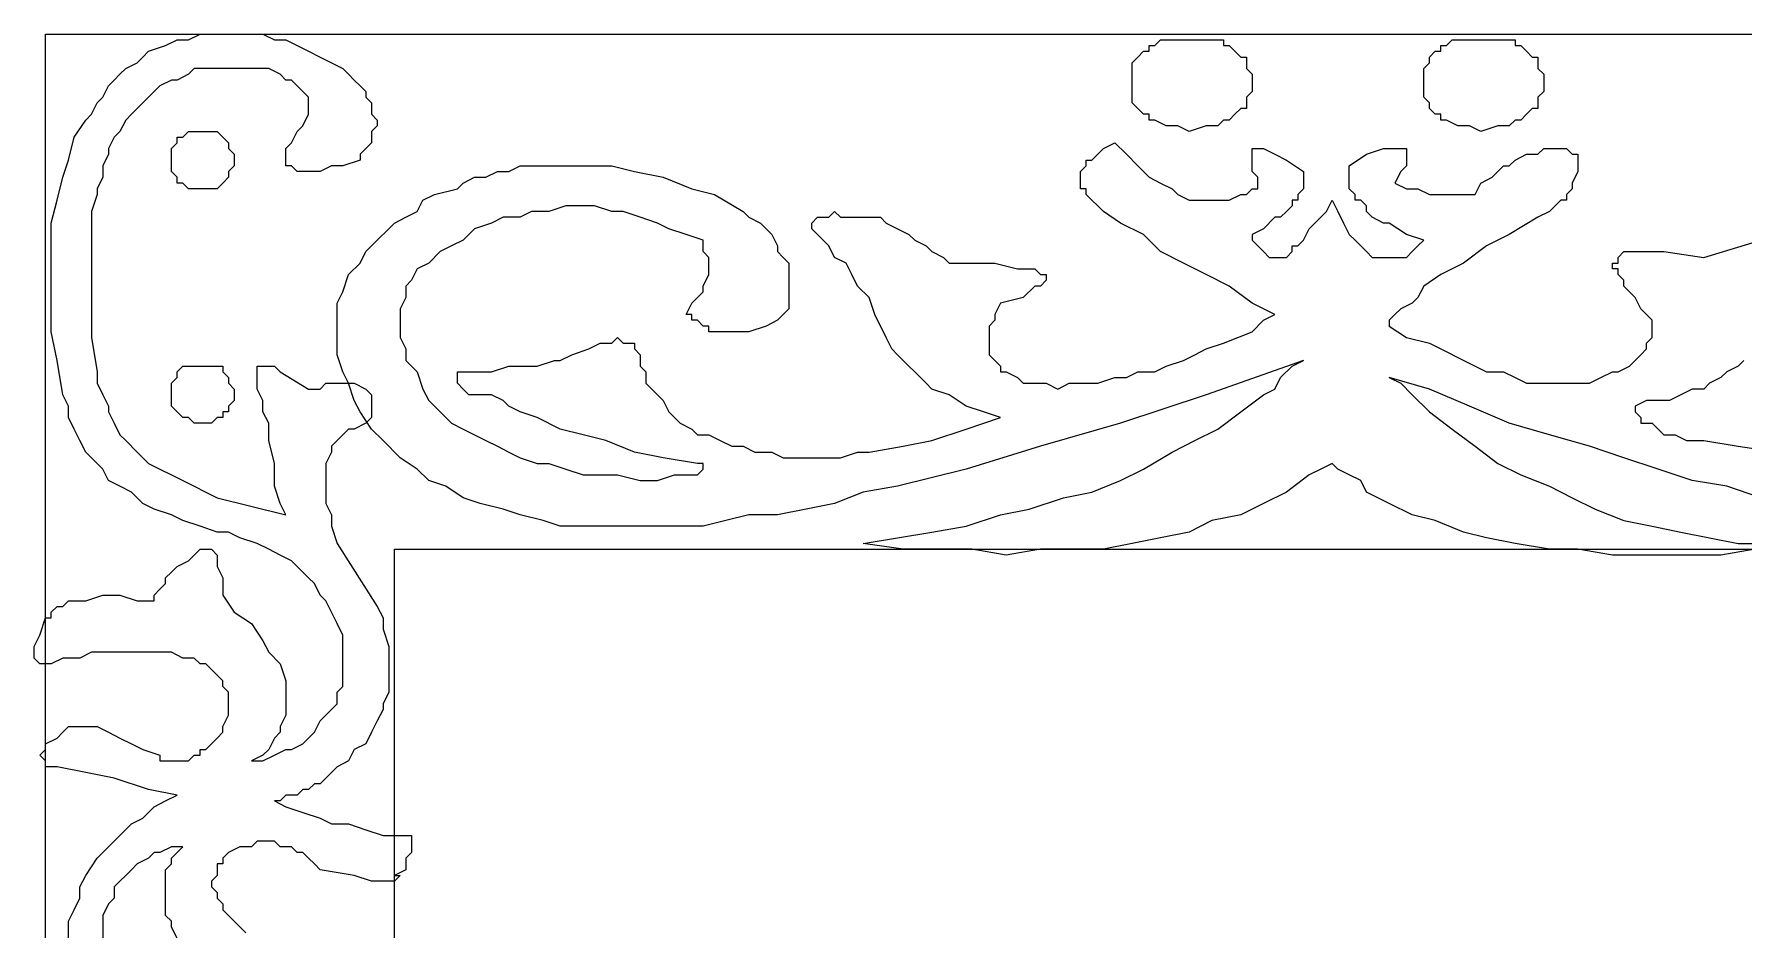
# Model space of a CAD drawing. Extents: x -66030 to 95157, y -13132 to 45879.
# Drawn here: x -16581 to -15413, y 15688 to 16300 of the extents above; entities that cross this region are included whole.
import ezdxf

# ---------------------------------------------------------------- set-up
doc = ezdxf.new("R2010")
doc.units = 0
doc.header["$LTSCALE"] = 100
doc.header["$MEASUREMENT"] = 0
doc.layers.get('0').update_dxf_attribs({"linetype": 'CONTINUOUS'})

msp = doc.modelspace()

# ---------------------------------------------------------------- linework, layer by layer
at = {"lineweight": 0}
for points in [[(-16557.9, 15682.4), (-16557.9, 15690.2), (-16557.9, 15694.2), (-16553.9, 15702), (-16550, 15709.8), (-16550, 15717.6), (-16546.1, 15725.4), (-16538.3, 15737.1), (-16530.5, 15744.9), (-16522.7, 15752.7), (-16514.9, 15760.6), (-16507.1, 15764.5), (-16499.3, 15772.3), (-16491.5, 15776.2), (-16483.6, 15780.1), (-16503.2, 15784), (-16526.6, 15791.8), (-16546.1, 15795.7), (-16565.7, 15799.6), (-16569.6, 15799.6), (-16573.5, 15799.6), (-16573.5, 15803.5), (-16573.5, 15803.5), (-16577.4, 15807.4), (-16577.4, 15807.4), (-16577.4, 15807.4), (-16573.5, 15811.3), (-16573.5, 15815.2), (-16573.5, 15815.2), (-16565.7, 15819.1), (-16561.8, 15823.1), (-16557.9, 15827), (-16553.9, 15827), (-16550, 15827), (-16546.1, 15827), (-16538.3, 15827), (-16530.5, 15823.1), (-16522.7, 15819.1), (-16514.9, 15815.2), (-16507.1, 15811.3), (-16495.4, 15807.4), (-16495.4, 15803.5), (-16491.5, 15803.5), (-16487.5, 15803.5), (-16483.6, 15803.5), (-16479.7, 15803.5), (-16475.8, 15803.5), (-16471.9, 15807.4), (-16468, 15807.4), (-16468, 15811.3), (-16464.1, 15811.3), (-16460.2, 15815.2), (-16456.3, 15819.1), (-16456.3, 15819.1), (-16452.4, 15823.1), (-16452.4, 15827), (-16448.5, 15834.8), (-16448.5, 15838.7), (-16448.5, 15842.6), (-16448.5, 15846.5), (-16448.5, 15846.5), (-16448.5, 15850.4), (-16452.4, 15854.3), (-16452.4, 15858.2), (-16456.3, 15862.1), (-16456.3, 15862.1), (-16460.2, 15866), (-16464.1, 15869.9), (-16468, 15869.9), (-16471.9, 15873.8), (-16479.7, 15873.8), (-16487.5, 15877.7), (-16499.3, 15877.7), (-16511, 15877.7), (-16522.7, 15877.7), (-16530.5, 15877.7), (-16542.2, 15877.7), (-16550, 15873.8), (-16561.8, 15873.8), (-16569.6, 15869.9), (-16569.6, 15869.9), (-16573.5, 15869.9), (-16577.4, 15869.9), (-16577.4, 15869.9), (-16577.4, 15869.9), (-16581.3, 15873.8), (-16581.3, 15873.8), (-16581.3, 15877.7), (-16581.3, 15881.6), (-16581.3, 15881.6), (-16577.4, 15889.5), (-16573.5, 15901.2), (-16569.6, 15901.2), (-16569.6, 15905.1), (-16565.7, 15909), (-16561.8, 15909), (-16557.9, 15912.9), (-16553.9, 15912.9), (-16550, 15912.9), (-16546.1, 15912.9), (-16534.4, 15916.8), (-16522.7, 15916.8), (-16511, 15912.9), (-16499.3, 15912.9), (-16499.3, 15916.8), (-16495.4, 15920.7), (-16491.5, 15924.6), (-16491.5, 15928.5), (-16487.5, 15932.4), (-16483.6, 15936.3), (-16475.8, 15940.2), (-16471.9, 15944.1), (-16468, 15948), (-16464.1, 15948), (-16464.1, 15948), (-16460.2, 15948), (-16460.2, 15948), (-16460.2, 15948), (-16456.3, 15944.1), (-16456.3, 15944.1), (-16456.3, 15940.2), (-16456.3, 15936.3), (-16452.4, 15928.5), (-16452.4, 15920.7), (-16452.4, 15916.8), (-16452.4, 15916.8), (-16444.6, 15905.1), (-16432.9, 15897.3), (-16425.1, 15885.5), (-16421.1, 15877.7), (-16413.3, 15869.9), (-16409.4, 15858.2), (-16409.4, 15854.3), (-16409.4, 15850.4), (-16409.4, 15846.5), (-16409.4, 15842.6), (-16409.4, 15838.7), (-16409.4, 15834.8), (-16413.3, 15827), (-16413.3, 15823.1), (-16417.2, 15819.1), (-16421.1, 15811.3), (-16425.1, 15807.4), (-16432.9, 15803.5), (-16425.1, 15803.5), (-16417.2, 15807.4), (-16409.4, 15811.3), (-16405.5, 15811.3), (-16397.7, 15815.2), (-16393.8, 15819.1), (-16389.9, 15823.1), (-16386, 15830.9), (-16382.1, 15834.8), (-16378.2, 15838.7), (-16374.3, 15842.6), (-16374.3, 15850.4), (-16370.4, 15854.3), (-16370.4, 15862.1), (-16370.4, 15869.9), (-16370.4, 15873.8), (-16370.4, 15881.6), (-16370.4, 15889.5), (-16374.3, 15897.3), (-16378.2, 15905.1), (-16382.1, 15912.9), (-16386, 15916.8), (-16389.9, 15924.6), (-16393.8, 15928.5), (-16401.6, 15936.3), (-16405.5, 15940.2), (-16413.3, 15944.1), (-16421.1, 15948), (-16429, 15951.9), (-16440.7, 15955.9), (-16448.5, 15959.8), (-16456.3, 15959.8), (-16468, 15963.7), (-16479.7, 15967.6), (-16487.5, 15971.5), (-16499.3, 15975.4), (-16507.1, 15979.3), (-16514.9, 15987.1), (-16522.7, 15991), (-16530.5, 15994.9), (-16534.4, 16002.7), (-16542.2, 16010.5), (-16546.1, 16014.4), (-16550, 16022.3), (-16553.9, 16030.1), (-16557.9, 16037.9), (-16557.9, 16045.7), (-16561.8, 16053.5), (-16565.7, 16076.9), (-16569.6, 16096.5), (-16569.6, 16116), (-16569.6, 16135.5), (-16569.6, 16151.2), (-16569.6, 16170.7), (-16565.7, 16186.3), (-16561.8, 16201.9), (-16557.9, 16213.6), (-16553.9, 16229.3), (-16546.1, 16241), (-16542.2, 16244.9), (-16538.3, 16252.7), (-16534.4, 16256.6), (-16530.5, 16264.4), (-16526.6, 16268.3), (-16522.7, 16272.2), (-16518.8, 16276.1), (-16511, 16280), (-16507.1, 16284), (-16503.2, 16287.9), (-16491.5, 16291.8), (-16483.6, 16295.7), (-16475.8, 16295.7), (-16468, 16299.6), (-16456.3, 16299.6), (-16448.5, 16299.6), (-16440.7, 16299.6), (-16432.9, 16299.6), (-16425.1, 16299.6), (-16417.2, 16295.7), (-16409.4, 16295.7), (-16401.6, 16291.8), (-16393.8, 16287.9), (-16386, 16284), (-16378.2, 16280), (-16370.4, 16276.1), (-16366.5, 16272.2), (-16362.6, 16268.3), (-16358.6, 16264.4), (-16354.7, 16260.5), (-16354.7, 16256.6), (-16350.8, 16252.7), (-16350.8, 16248.8), (-16350.8, 16244.9), (-16346.9, 16241), (-16346.9, 16237.1), (-16350.8, 16233.2), (-16350.8, 16229.3), (-16350.8, 16225.4), (-16354.7, 16221.5), (-16358.6, 16217.6), (-16358.6, 16213.6), (-16370.4, 16209.7), (-16378.2, 16209.7), (-16386, 16205.8), (-16389.9, 16205.8), (-16397.7, 16205.8), (-16401.6, 16205.8), (-16405.5, 16209.7), (-16409.4, 16209.7), (-16409.4, 16209.7), (-16409.4, 16213.6), (-16409.4, 16213.6), (-16409.4, 16217.6), (-16409.4, 16221.5), (-16405.5, 16225.4), (-16401.6, 16233.2), (-16397.7, 16237.1), (-16393.8, 16244.9), (-16393.8, 16248.8), (-16393.8, 16252.7), (-16393.8, 16256.6), (-16397.7, 16260.5), (-16401.6, 16264.4), (-16401.6, 16264.4), (-16405.5, 16268.3), (-16409.4, 16268.3), (-16413.3, 16272.2), (-16421.1, 16276.1), (-16429, 16276.1), (-16436.8, 16276.1), (-16448.5, 16276.1), (-16456.3, 16276.1), (-16464.1, 16276.1), (-16471.9, 16276.1), (-16475.8, 16272.2), (-16483.6, 16268.3), (-16487.5, 16268.3), (-16495.4, 16264.4), (-16499.3, 16260.5), (-16503.2, 16256.6), (-16507.1, 16252.7), (-16511, 16248.8), (-16514.9, 16244.9), (-16518.8, 16241), (-16522.7, 16233.2), (-16526.6, 16229.3), (-16530.5, 16221.5), (-16530.5, 16217.6), (-16534.4, 16209.7), (-16534.4, 16201.9), (-16538.3, 16194.1), (-16538.3, 16190.2), (-16542.2, 16178.5), (-16542.2, 16170.7), (-16542.2, 16155.1), (-16542.2, 16135.5), (-16542.2, 16116), (-16542.2, 16092.6), (-16538.3, 16069.1), (-16538.3, 16061.3), (-16534.4, 16053.5), (-16530.5, 16045.7), (-16530.5, 16041.8), (-16526.6, 16034), (-16522.7, 16026.2), (-16518.8, 16022.3), (-16511, 16014.4), (-16507.1, 16010.5), (-16503.2, 16006.6), (-16495.4, 16002.7), (-16487.5, 15998.8), (-16479.7, 15994.9), (-16471.9, 15991), (-16464.1, 15987.1), (-16456.3, 15983.2), (-16409.4, 15971.5), (-16413.3, 15979.3), (-16417.2, 15991), (-16417.2, 16006.6), (-16421.1, 16022.3), (-16421.1, 16034), (-16425.1, 16041.8), (-16425.1, 16049.6), (-16429, 16057.4), (-16429, 16061.3), (-16429, 16069.1), (-16429, 16073), (-16429, 16073), (-16429, 16073), (-16425.1, 16073), (-16425.1, 16073), (-16425.1, 16073), (-16421.1, 16073), (-16417.2, 16073), (-16413.3, 16069.1), (-16393.8, 16057.4), (-16389.9, 16057.4), (-16386, 16057.4), (-16382.1, 16061.3), (-16374.3, 16061.3), (-16370.4, 16061.3), (-16366.5, 16061.3), (-16362.6, 16061.3), (-16354.7, 16057.4), (-16354.7, 16057.4), (-16350.8, 16053.5), (-16350.8, 16049.6), (-16350.8, 16045.7), (-16350.8, 16041.8), (-16350.8, 16037.9), (-16354.7, 16034), (-16354.7, 16034), (-16362.6, 16030.1), (-16366.5, 16030.1), (-16370.4, 16026.2), (-16374.3, 16022.3), (-16374.3, 16022.3), (-16378.2, 16018.3), (-16378.2, 16014.4), (-16382.1, 16006.6), (-16382.1, 16002.7), (-16382.1, 15998.8), (-16382.1, 15991), (-16382.1, 15983.2), (-16382.1, 15979.3), (-16378.2, 15971.5), (-16378.2, 15963.7), (-16374.3, 15951.9), (-16346.9, 15909), (-16343, 15901.2), (-16343, 15893.4), (-16339.1, 15881.6), (-16339.1, 15873.8), (-16339.1, 15866), (-16339.1, 15858.2), (-16339.1, 15850.4), (-16343, 15842.6), (-16343, 15838.7), (-16346.9, 15830.9), (-16350.8, 15823.1), (-16354.7, 15815.2), (-16362.6, 15811.3), (-16366.5, 15803.5), (-16374.3, 15799.6), (-16382.1, 15791.8), (-16386, 15787.9), (-16389.9, 15787.9), (-16393.8, 15784), (-16397.7, 15784), (-16401.6, 15780.1), (-16409.4, 15780.1), (-16413.3, 15776.2), (-16417.2, 15776.2), (-16409.4, 15772.3), (-16397.7, 15768.4), (-16386, 15764.5), (-16378.2, 15760.6), (-16366.5, 15760.6), (-16354.7, 15756.6), (-16343, 15752.7), (-16331.3, 15752.7), (-16327.4, 15752.7), (-16323.5, 15752.7), (-16323.5, 15748.8), (-16323.5, 15748.8), (-16323.5, 15748.8), (-16323.5, 15744.9), (-16323.5, 15744.9), (-16323.5, 15741), (-16327.4, 15737.1), (-16327.4, 15729.3), (-16335.2, 15725.4), (-16331.3, 15725.4), (-16335.2, 15721.5), (-16335.2, 15721.5), (-16335.2, 15721.5), (-16339.1, 15721.5), (-16343, 15721.5), (-16350.8, 15721.5), (-16362.6, 15725.4), (-16386, 15729.3), (-16389.9, 15733.2), (-16393.8, 15737.1), (-16397.7, 15741), (-16401.6, 15741), (-16405.5, 15744.9), (-16409.4, 15744.9), (-16413.3, 15744.9), (-16417.2, 15748.8), (-16421.1, 15748.8), (-16425.1, 15748.8), (-16429, 15748.8), (-16432.9, 15744.9), (-16436.8, 15744.9), (-16440.7, 15744.9), (-16448.5, 15741), (-16452.4, 15737.1), (-16452.4, 15733.2), (-16456.3, 15733.2), (-16456.3, 15729.3), (-16456.3, 15725.4), (-16460.2, 15721.5), (-16460.2, 15717.6), (-16456.3, 15713.7), (-16456.3, 15713.7), (-16456.3, 15709.8), (-16452.4, 15705.9), (-16452.4, 15702), (-16448.5, 15698.1), (-16444.6, 15694.2), (-16440.7, 15690.2), (-16436.8, 15686.3)], [(-15405.6, 15948), (-15429, 15944.1), (-15456.4, 15944.1), (-15479.8, 15944.1), (-15503.2, 15944.1), (-15526.7, 15948), (-15546.2, 15948), (-15569.6, 15951.9), (-15589.2, 15955.9), (-15604.8, 15959.8), (-15624.3, 15967.6), (-15640, 15971.5), (-15655.6, 15979.3), (-15671.2, 15987.1), (-15675.1, 15994.9), (-15682.9, 15998.8), (-15690.7, 16002.7), (-15694.6, 16006.6), (-15702.4, 16002.7), (-15710.3, 15998.8), (-15725.9, 15987.1), (-15741.5, 15979.3), (-15757.1, 15971.5), (-15776.7, 15967.6), (-15792.3, 15959.8), (-15811.8, 15955.9), (-15831.3, 15951.9), (-15850.9, 15948), (-15874.3, 15948), (-15893.8, 15948), (-15917.3, 15944.1), (-15940.7, 15948), (-15964.1, 15948), (-15987.6, 15948), (-16014.9, 15951.9), (-15991.5, 15955.9), (-15968.1, 15959.8), (-15944.6, 15963.7), (-15921.2, 15971.5), (-15901.7, 15975.4), (-15878.2, 15983.2), (-15858.7, 15987.1), (-15839.2, 15994.9), (-15823.5, 16002.7), (-15804, 16014.4), (-15788.4, 16022.3), (-15772.8, 16030.1), (-15757.1, 16041.8), (-15741.5, 16053.5), (-15733.7, 16057.4), (-15729.8, 16065.2), (-15722, 16073), (-15714.2, 16076.9), (-15780.6, 16053.5), (-15839.2, 16034), (-15893.8, 16018.3), (-15944.6, 16002.7), (-15991.5, 15991), (-16014.9, 15987.1), (-16034.5, 15979.3), (-16054, 15975.4), (-16073.5, 15971.5), (-16093, 15971.5), (-16108.7, 15967.6), (-16124.3, 15963.7), (-16143.8, 15963.7), (-16159.4, 15963.7), (-16175.1, 15963.7), (-16190.7, 15963.7), (-16206.3, 15963.7), (-16221.9, 15963.7), (-16233.7, 15967.6), (-16249.3, 15971.5), (-16261, 15975.4), (-16276.6, 15979.3), (-16288.3, 15983.2), (-16300.1, 15991), (-16311.8, 15994.9), (-16319.6, 16002.7), (-16331.3, 16010.5), (-16343, 16022.3), (-16350.8, 16030.1), (-16358.6, 16041.8), (-16362.6, 16049.6), (-16366.5, 16061.3), (-16370.4, 16069.1), (-16374.3, 16080.8), (-16374.3, 16088.7), (-16374.3, 16096.5), (-16374.3, 16108.2), (-16374.3, 16116), (-16370.4, 16123.8), (-16366.5, 16135.5), (-16358.6, 16143.3), (-16354.7, 16151.2), (-16346.9, 16159), (-16339.1, 16166.8), (-16335.2, 16170.7), (-16327.4, 16174.6), (-16319.6, 16178.5), (-16315.7, 16186.3), (-16307.9, 16190.2), (-16292.2, 16194.1), (-16288.3, 16198), (-16280.5, 16201.9), (-16272.7, 16201.9), (-16264.9, 16205.8), (-16257.1, 16205.8), (-16249.3, 16209.7), (-16241.5, 16209.7), (-16233.7, 16209.7), (-16225.8, 16209.7), (-16218, 16209.7), (-16210.2, 16209.7), (-16202.4, 16209.7), (-16186.8, 16209.7), (-16171.2, 16205.8), (-16151.6, 16201.9), (-16132.1, 16194.1), (-16116.5, 16190.2), (-16096.9, 16178.5), (-16093, 16174.6), (-16085.2, 16170.7), (-16081.3, 16166.8), (-16077.4, 16162.9), (-16073.5, 16155.1), (-16073.5, 16151.2), (-16069.6, 16147.2), (-16065.7, 16143.3), (-16065.7, 16139.4), (-16065.7, 16131.6), (-16065.7, 16127.7), (-16065.7, 16123.8), (-16065.7, 16116), (-16065.7, 16112.1), (-16069.6, 16108.2), (-16073.5, 16104.3), (-16081.3, 16100.4), (-16093, 16096.5), (-16100.9, 16096.5), (-16112.6, 16096.5), (-16116.5, 16096.5), (-16120.4, 16096.5), (-16120.4, 16100.4), (-16124.3, 16100.4), (-16128.2, 16104.3), (-16132.1, 16104.3), (-16132.1, 16108.2), (-16136, 16108.2), (-16132.1, 16116), (-16124.3, 16123.8), (-16124.3, 16127.7), (-16120.4, 16135.5), (-16120.4, 16143.3), (-16120.4, 16143.3), (-16120.4, 16147.2), (-16124.3, 16151.2), (-16124.3, 16159), (-16136, 16162.9), (-16147.7, 16166.8), (-16155.5, 16170.7), (-16167.3, 16174.6), (-16179, 16178.5), (-16186.8, 16178.5), (-16198.5, 16182.4), (-16210.2, 16182.4), (-16218, 16182.4), (-16229.8, 16178.5), (-16241.5, 16178.5), (-16249.3, 16174.6), (-16261, 16174.6), (-16268.8, 16170.7), (-16280.5, 16166.8), (-16288.3, 16159), (-16296.2, 16155.1), (-16304, 16151.2), (-16311.8, 16143.3), (-16319.6, 16139.4), (-16323.5, 16131.6), (-16327.4, 16127.7), (-16327.4, 16119.9), (-16331.3, 16112.1), (-16331.3, 16104.3), (-16331.3, 16100.4), (-16331.3, 16092.6), (-16327.4, 16084.8), (-16327.4, 16076.9), (-16319.6, 16069.1), (-16315.7, 16057.4), (-16311.8, 16049.6), (-16307.9, 16045.7), (-16300.1, 16037.9), (-16296.2, 16034), (-16288.3, 16030.1), (-16280.5, 16026.2), (-16272.7, 16022.3), (-16264.9, 16018.3), (-16257.1, 16014.4), (-16249.3, 16010.5), (-16237.6, 16006.6), (-16229.8, 16006.6), (-16218, 16002.7), (-16206.3, 15998.8), (-16194.6, 15998.8), (-16182.9, 15998.8), (-16167.3, 15994.9), (-16155.5, 15994.9), (-16143.8, 15998.8), (-16132.1, 15998.8), (-16128.2, 15998.8), (-16124.3, 16002.7), (-16124.3, 16002.7), (-16124.3, 16002.7), (-16124.3, 16006.6), (-16124.3, 16006.6), (-16128.2, 16006.6), (-16151.6, 16010.5), (-16171.2, 16014.4), (-16190.7, 16022.3), (-16206.3, 16026.2), (-16221.9, 16030.1), (-16237.6, 16037.9), (-16249.3, 16041.8), (-16257.1, 16045.7), (-16261, 16049.6), (-16268.8, 16053.5), (-16276.6, 16053.5), (-16284.4, 16053.5), (-16288.3, 16057.4), (-16288.3, 16057.4), (-16292.2, 16061.3), (-16292.2, 16061.3), (-16292.2, 16061.3), (-16292.2, 16065.2), (-16292.2, 16069.1), (-16268.8, 16069.1), (-16257.1, 16073), (-16245.4, 16073), (-16237.6, 16073), (-16225.8, 16076.9), (-16221.9, 16076.9), (-16214.1, 16080.8), (-16202.4, 16084.8), (-16194.6, 16088.7), (-16190.7, 16088.7), (-16186.8, 16088.7), (-16182.9, 16092.6), (-16179, 16088.7), (-16179, 16088.7), (-16175.1, 16088.7), (-16171.2, 16088.7), (-16171.2, 16084.8), (-16171.2, 16084.8), (-16167.3, 16080.8), (-16167.3, 16076.9), (-16167.3, 16073), (-16163.4, 16069.1), (-16163.4, 16061.3), (-16159.4, 16057.4), (-16155.5, 16053.5), (-16151.6, 16049.6), (-16147.7, 16041.8), (-16143.8, 16037.9), (-16139.9, 16034), (-16132.1, 16030.1), (-16128.2, 16026.2), (-16120.4, 16026.2), (-16112.6, 16022.3), (-16104.8, 16018.3), (-16096.9, 16018.3), (-16089.1, 16014.4), (-16077.4, 16014.4), (-16069.6, 16010.5), (-16061.8, 16010.5), (-16054, 16010.5), (-16046.2, 16010.5), (-16038.4, 16010.5), (-16030.5, 16010.5), (-16018.8, 16014.4), (-16011, 16014.4), (-15987.6, 16018.3), (-15968.1, 16022.3), (-15944.6, 16030.1), (-15921.2, 16037.9), (-15932.9, 16041.8), (-15944.6, 16045.7), (-15956.3, 16053.5), (-15968.1, 16057.4), (-15972, 16061.3), (-15975.9, 16065.2), (-15979.8, 16069.1), (-15983.7, 16073), (-15987.6, 16076.9), (-15991.5, 16080.8), (-15995.4, 16084.8), (-15999.3, 16092.6), (-16007.1, 16108.2), (-16011, 16119.9), (-16018.8, 16127.7), (-16022.7, 16135.5), (-16026.6, 16143.3), (-16034.5, 16147.2), (-16038.4, 16155.1), (-16042.3, 16159), (-16046.2, 16162.9), (-16046.2, 16162.9), (-16050.1, 16166.8), (-16050.1, 16170.7), (-16050.1, 16170.7), (-16046.2, 16174.6), (-16046.2, 16174.6), (-16042.3, 16174.6), (-16038.4, 16174.6), (-16034.5, 16178.5), (-16030.5, 16174.6), (-16018.8, 16174.6), (-16003.2, 16174.6), (-15999.3, 16170.7), (-15991.5, 16166.8), (-15983.7, 16162.9), (-15979.8, 16159), (-15972, 16155.1), (-15968.1, 16151.2), (-15960.2, 16147.2), (-15956.3, 16143.3), (-15925.1, 16143.3), (-15925.1, 16143.3), (-15909.5, 16139.4), (-15905.6, 16139.4), (-15901.7, 16139.4), (-15897.7, 16139.4), (-15893.8, 16135.5), (-15889.9, 16135.5), (-15889.9, 16135.5), (-15889.9, 16131.6), (-15889.9, 16131.6), (-15893.8, 16127.7), (-15897.7, 16127.7), (-15905.6, 16119.9), (-15921.2, 16116), (-15925.1, 16108.2), (-15925.1, 16104.3), (-15929, 16100.4), (-15929, 16092.6), (-15929, 16088.7), (-15929, 16084.8), (-15929, 16080.8), (-15925.1, 16076.9), (-15921.2, 16073), (-15921.2, 16069.1), (-15917.3, 16069.1), (-15909.5, 16065.2), (-15905.6, 16061.3), (-15897.7, 16061.3), (-15889.9, 16061.3), (-15882.1, 16057.4), (-15874.3, 16061.3), (-15862.6, 16061.3), (-15854.8, 16061.3), (-15843.1, 16065.2), (-15835.2, 16065.2), (-15827.4, 16069.1), (-15815.7, 16069.1), (-15807.9, 16073), (-15796.2, 16076.9), (-15788.4, 16080.8), (-15780.6, 16084.8), (-15768.8, 16088.7), (-15749.3, 16096.5), (-15741.5, 16104.3), (-15733.7, 16108.2), (-15749.3, 16116), (-15764.9, 16127.7), (-15780.6, 16135.5), (-15796.2, 16143.3), (-15811.8, 16151.2), (-15823.5, 16162.9), (-15839.2, 16170.7), (-15850.9, 16178.5), (-15854.8, 16182.4), (-15858.7, 16186.3), (-15862.6, 16190.2), (-15862.6, 16194.1), (-15866.5, 16194.1), (-15866.5, 16198), (-15866.5, 16201.9), (-15866.5, 16205.8), (-15866.5, 16205.8), (-15862.6, 16209.7), (-15862.6, 16213.6), (-15858.7, 16213.6), (-15854.8, 16217.6), (-15850.9, 16221.5), (-15843.1, 16225.4), (-15835.2, 16217.6), (-15827.4, 16209.7), (-15819.6, 16201.9), (-15811.8, 16198), (-15804, 16194.1), (-15800.1, 16190.2), (-15792.3, 16186.3), (-15784.5, 16186.3), (-15772.8, 16186.3), (-15764.9, 16186.3), (-15757.1, 16190.2), (-15753.2, 16190.2), (-15749.3, 16194.1), (-15749.3, 16194.1), (-15745.4, 16194.1), (-15745.4, 16198), (-15745.4, 16198), (-15745.4, 16201.9), (-15745.4, 16201.9), (-15749.3, 16205.8), (-15749.3, 16213.6), (-15749.3, 16213.6), (-15749.3, 16217.6), (-15749.3, 16217.6), (-15749.3, 16221.5), (-15745.4, 16221.5), (-15745.4, 16221.5), (-15741.5, 16221.5), (-15741.5, 16221.5), (-15733.7, 16217.6), (-15725.9, 16213.6), (-15714.2, 16205.8), (-15714.2, 16205.8), (-15714.2, 16201.9), (-15714.2, 16198), (-15714.2, 16198), (-15714.2, 16194.1), (-15718.1, 16190.2), (-15718.1, 16186.3), (-15722, 16186.3), (-15722, 16182.4), (-15725.9, 16178.5), (-15729.8, 16174.6), (-15733.7, 16174.6), (-15741.5, 16166.8), (-15749.3, 16162.9), (-15749.3, 16159), (-15745.4, 16155.1), (-15741.5, 16151.2), (-15741.5, 16151.2), (-15737.6, 16147.2), (-15733.7, 16147.2), (-15729.8, 16147.2), (-15725.9, 16147.2), (-15722, 16151.2), (-15722, 16155.1), (-15718.1, 16155.1), (-15714.2, 16159), (-15710.3, 16166.8), (-15706.4, 16170.7), (-15698.5, 16178.5), (-15694.6, 16186.3), (-15690.7, 16178.5), (-15686.8, 16170.7), (-15682.9, 16162.9), (-15679, 16159), (-15675.1, 16155.1), (-15671.2, 16151.2), (-15667.3, 16147.2), (-15663.4, 16147.2), (-15659.5, 16147.2), (-15655.6, 16147.2), (-15651.7, 16147.2), (-15647.8, 16147.2), (-15643.9, 16147.2), (-15640, 16151.2), (-15636, 16155.1), (-15632.1, 16159), (-15643.9, 16162.9), (-15655.6, 16170.7), (-15659.5, 16170.7), (-15667.3, 16174.6), (-15671.2, 16178.5), (-15671.2, 16182.4), (-15675.1, 16186.3), (-15679, 16186.3), (-15679, 16190.2), (-15682.9, 16194.1), (-15682.9, 16198), (-15682.9, 16201.9), (-15682.9, 16205.8), (-15682.9, 16209.7), (-15671.2, 16217.6), (-15659.5, 16221.5), (-15655.6, 16221.5), (-15651.7, 16221.5), (-15651.7, 16221.5), (-15647.8, 16221.5), (-15647.8, 16221.5), (-15643.9, 16221.5), (-15643.9, 16217.6), (-15643.9, 16213.6), (-15643.9, 16209.7), (-15647.8, 16205.8), (-15651.7, 16198), (-15643.9, 16194.1), (-15636, 16194.1), (-15628.2, 16190.2), (-15624.3, 16190.2), (-15616.5, 16190.2), (-15608.7, 16190.2), (-15604.8, 16190.2), (-15597, 16190.2), (-15593.1, 16198), (-15585.3, 16201.9), (-15581.4, 16205.8), (-15577.5, 16209.7), (-15573.6, 16209.7), (-15569.6, 16213.6), (-15561.8, 16217.6), (-15557.9, 16217.6), (-15554, 16217.6), (-15550.1, 16221.5), (-15546.2, 16221.5), (-15542.3, 16221.5), (-15538.4, 16221.5), (-15534.5, 16221.5), (-15530.6, 16217.6), (-15526.7, 16217.6), (-15526.7, 16209.7), (-15526.7, 16205.8), (-15530.6, 16198), (-15530.6, 16194.1), (-15534.5, 16190.2), (-15534.5, 16186.3), (-15538.4, 16186.3), (-15542.3, 16182.4), (-15546.2, 16178.5), (-15554, 16174.6), (-15573.6, 16162.9), (-15589.2, 16155.1), (-15604.8, 16143.3), (-15620.4, 16135.5), (-15632.1, 16127.7), (-15636, 16119.9), (-15640, 16116), (-15647.8, 16112.1), (-15651.7, 16108.2), (-15655.6, 16104.3), (-15655.6, 16100.4), (-15643.9, 16092.6), (-15628.2, 16088.7), (-15597, 16073), (-15589.2, 16069.1), (-15577.5, 16069.1), (-15569.6, 16065.2), (-15561.8, 16061.3), (-15550.1, 16061.3), (-15542.3, 16061.3), (-15530.6, 16061.3), (-15518.9, 16061.3), (-15511.1, 16065.2), (-15503.2, 16069.1), (-15499.3, 16069.1), (-15491.5, 16073), (-15487.6, 16076.9), (-15483.7, 16080.8), (-15479.8, 16084.8), (-15479.8, 16088.7), (-15475.9, 16092.6), (-15475.9, 16096.5), (-15475.9, 16100.4), (-15475.9, 16104.3), (-15479.8, 16108.2), (-15483.7, 16112.1), (-15487.6, 16119.9), (-15491.5, 16123.8), (-15495.4, 16127.7), (-15495.4, 16131.6), (-15499.3, 16135.5), (-15499.3, 16139.4), (-15503.2, 16139.4), (-15503.2, 16143.3), (-15499.3, 16143.3), (-15499.3, 16147.2), (-15499.3, 16147.2), (-15495.4, 16151.2), (-15491.5, 16151.2), (-15487.6, 16151.2), (-15483.7, 16151.2), (-15479.8, 16151.2), (-15468.1, 16151.2), (-15440.7, 16147.2), (-15401.7, 16159)], [(-15413.4, 16076.9), (-15417.3, 16073), (-15425.1, 16069.1), (-15429, 16065.2), (-15436.8, 16061.3), (-15440.7, 16057.4), (-15448.6, 16057.4), (-15456.4, 16053.5), (-15464.2, 16049.6), (-15472, 16049.6), (-15479.8, 16049.6), (-15487.6, 16045.7), (-15487.6, 16045.7), (-15487.6, 16041.8), (-15483.7, 16037.9), (-15483.7, 16034), (-15475.9, 16034), (-15472, 16030.1), (-15468.1, 16026.2), (-15460.3, 16026.2), (-15452.5, 16022.3), (-15440.7, 16022.3), (-15417.3, 16018.3), (-15390, 16014.4)], [(-15401.7, 15983.2), (-15425.1, 15991), (-15448.6, 15994.9), (-15472, 16002.7), (-15495.4, 16010.5), (-15518.9, 16018.3), (-15546.2, 16026.2), (-15573.6, 16034), (-15600.9, 16045.7), (-15628.2, 16057.4), (-15655.6, 16065.2), (-15647.8, 16061.3), (-15640, 16053.5), (-15628.2, 16041.8), (-15612.6, 16030.1), (-15597, 16018.3), (-15581.4, 16006.6), (-15565.7, 15998.8), (-15546.2, 15991), (-15530.6, 15983.2), (-15515, 15975.4), (-15495.4, 15967.6), (-15475.9, 15963.7), (-15456.4, 15959.8), (-15436.8, 15955.9), (-15417.3, 15951.9), (-15397.8, 15951.9)], [(-16483.6, 15682.4), (-16487.5, 15690.2), (-16487.5, 15694.2), (-16491.5, 15698.1), (-16491.5, 15705.9), (-16491.5, 15709.8), (-16491.5, 15713.7), (-16491.5, 15721.5), (-16491.5, 15725.4), (-16491.5, 15729.3), (-16487.5, 15733.2), (-16487.5, 15737.1), (-16483.6, 15741), (-16479.7, 15744.9), (-16487.5, 15744.9), (-16495.4, 15741), (-16499.3, 15741), (-16503.2, 15737.1), (-16511, 15733.2), (-16514.9, 15729.3), (-16518.8, 15725.4), (-16522.7, 15721.5), (-16526.6, 15717.6), (-16526.6, 15709.8), (-16530.5, 15705.9), (-16534.4, 15698.1), (-16534.4, 15690.2), (-16534.4, 15682.4)]]:
    msp.add_lwpolyline(points, dxfattribs=at)
for points in [[(-16573.5, 16299.6), (-14839.2, 16299.6), (-14839.2, 13143.6), (-16573.5, 13143.6), (-16573.5, 16299.6)], [(-15792.3, 16233.2), (-15800.1, 16237.1), (-15807.9, 16237.1), (-15815.7, 16241), (-15819.6, 16241), (-15819.6, 16244.9), (-15823.5, 16244.9), (-15827.4, 16248.8), (-15827.4, 16248.8), (-15831.3, 16252.7), (-15831.3, 16256.6), (-15831.3, 16260.5), (-15831.3, 16260.5), (-15831.3, 16264.4), (-15831.3, 16268.3), (-15831.3, 16272.2), (-15831.3, 16276.1), (-15831.3, 16280), (-15827.4, 16284), (-15827.4, 16284), (-15823.5, 16287.9), (-15819.6, 16287.9), (-15819.6, 16291.8), (-15815.7, 16291.8), (-15811.8, 16295.7), (-15807.9, 16295.7), (-15800.1, 16295.7), (-15792.3, 16295.7), (-15780.6, 16295.7), (-15772.8, 16295.7), (-15768.8, 16295.7), (-15768.8, 16291.8), (-15764.9, 16291.8), (-15761, 16287.9), (-15761, 16287.9), (-15757.1, 16284), (-15753.2, 16284), (-15753.2, 16280), (-15753.2, 16276.1), (-15749.3, 16272.2), (-15749.3, 16268.3), (-15749.3, 16264.4), (-15749.3, 16260.5), (-15749.3, 16260.5), (-15753.2, 16256.6), (-15753.2, 16252.7), (-15753.2, 16248.8), (-15757.1, 16248.8), (-15761, 16244.9), (-15761, 16244.9), (-15764.9, 16241), (-15768.8, 16241), (-15772.8, 16237.1), (-15780.6, 16237.1), (-15792.3, 16233.2)], [(-15593.1, 16233.2), (-15600.9, 16237.1), (-15608.7, 16237.1), (-15616.5, 16241), (-15620.4, 16241), (-15620.4, 16244.9), (-15624.3, 16244.9), (-15628.2, 16248.8), (-15628.2, 16248.8), (-15628.2, 16252.7), (-15632.1, 16256.6), (-15632.1, 16260.5), (-15632.1, 16260.5), (-15632.1, 16264.4), (-15632.1, 16268.3), (-15632.1, 16272.2), (-15632.1, 16276.1), (-15628.2, 16280), (-15628.2, 16284), (-15628.2, 16284), (-15624.3, 16287.9), (-15620.4, 16287.9), (-15620.4, 16291.8), (-15616.5, 16291.8), (-15612.6, 16295.7), (-15608.7, 16295.7), (-15600.9, 16295.7), (-15593.1, 16295.7), (-15581.4, 16295.7), (-15573.6, 16295.7), (-15569.6, 16295.7), (-15569.6, 16291.8), (-15565.7, 16291.8), (-15561.8, 16287.9), (-15561.8, 16287.9), (-15557.9, 16284), (-15554, 16284), (-15554, 16280), (-15554, 16276.1), (-15550.1, 16272.2), (-15550.1, 16268.3), (-15550.1, 16264.4), (-15550.1, 16260.5), (-15550.1, 16260.5), (-15554, 16256.6), (-15554, 16252.7), (-15554, 16248.8), (-15557.9, 16248.8), (-15561.8, 16244.9), (-15561.8, 16244.9), (-15565.7, 16241), (-15569.6, 16241), (-15573.6, 16237.1), (-15581.4, 16237.1), (-15593.1, 16233.2)], [(-16444.6, 16213.6), (-16444.6, 16209.7), (-16448.5, 16205.8), (-16448.5, 16201.9), (-16452.4, 16198), (-16452.4, 16198), (-16456.3, 16194.1), (-16460.2, 16194.1), (-16468, 16194.1), (-16471.9, 16194.1), (-16475.8, 16194.1), (-16479.7, 16198), (-16483.6, 16198), (-16483.6, 16201.9), (-16487.5, 16205.8), (-16487.5, 16209.7), (-16487.5, 16213.6), (-16487.5, 16217.6), (-16487.5, 16221.5), (-16483.6, 16225.4), (-16483.6, 16229.3), (-16479.7, 16229.3), (-16475.8, 16233.2), (-16471.9, 16233.2), (-16468, 16233.2), (-16460.2, 16233.2), (-16456.3, 16233.2), (-16452.4, 16229.3), (-16452.4, 16229.3), (-16448.5, 16225.4), (-16448.5, 16221.5), (-16444.6, 16217.6), (-16444.6, 16213.6)], [(-16444.6, 16053.5), (-16444.6, 16049.6), (-16448.5, 16045.7), (-16448.5, 16041.8), (-16452.4, 16041.8), (-16452.4, 16037.9), (-16456.3, 16037.9), (-16460.2, 16034), (-16468, 16034), (-16471.9, 16034), (-16475.8, 16037.9), (-16479.7, 16037.9), (-16483.6, 16041.8), (-16483.6, 16041.8), (-16487.5, 16045.7), (-16487.5, 16049.6), (-16487.5, 16053.5), (-16487.5, 16057.4), (-16487.5, 16061.3), (-16483.6, 16065.2), (-16483.6, 16069.1), (-16479.7, 16073), (-16475.8, 16073), (-16471.9, 16073), (-16468, 16073), (-16460.2, 16073), (-16456.3, 16073), (-16452.4, 16073), (-16452.4, 16069.1), (-16448.5, 16065.2), (-16448.5, 16061.3), (-16444.6, 16057.4), (-16444.6, 16053.5)], [(-16335.2, 15948), (-15073.6, 15948), (-15073.6, 13381.8), (-16335.2, 13381.8), (-16335.2, 15948)]]:
    msp.add_lwpolyline(points, close=True, dxfattribs=at)

doc.saveas('drawing.dxf')
